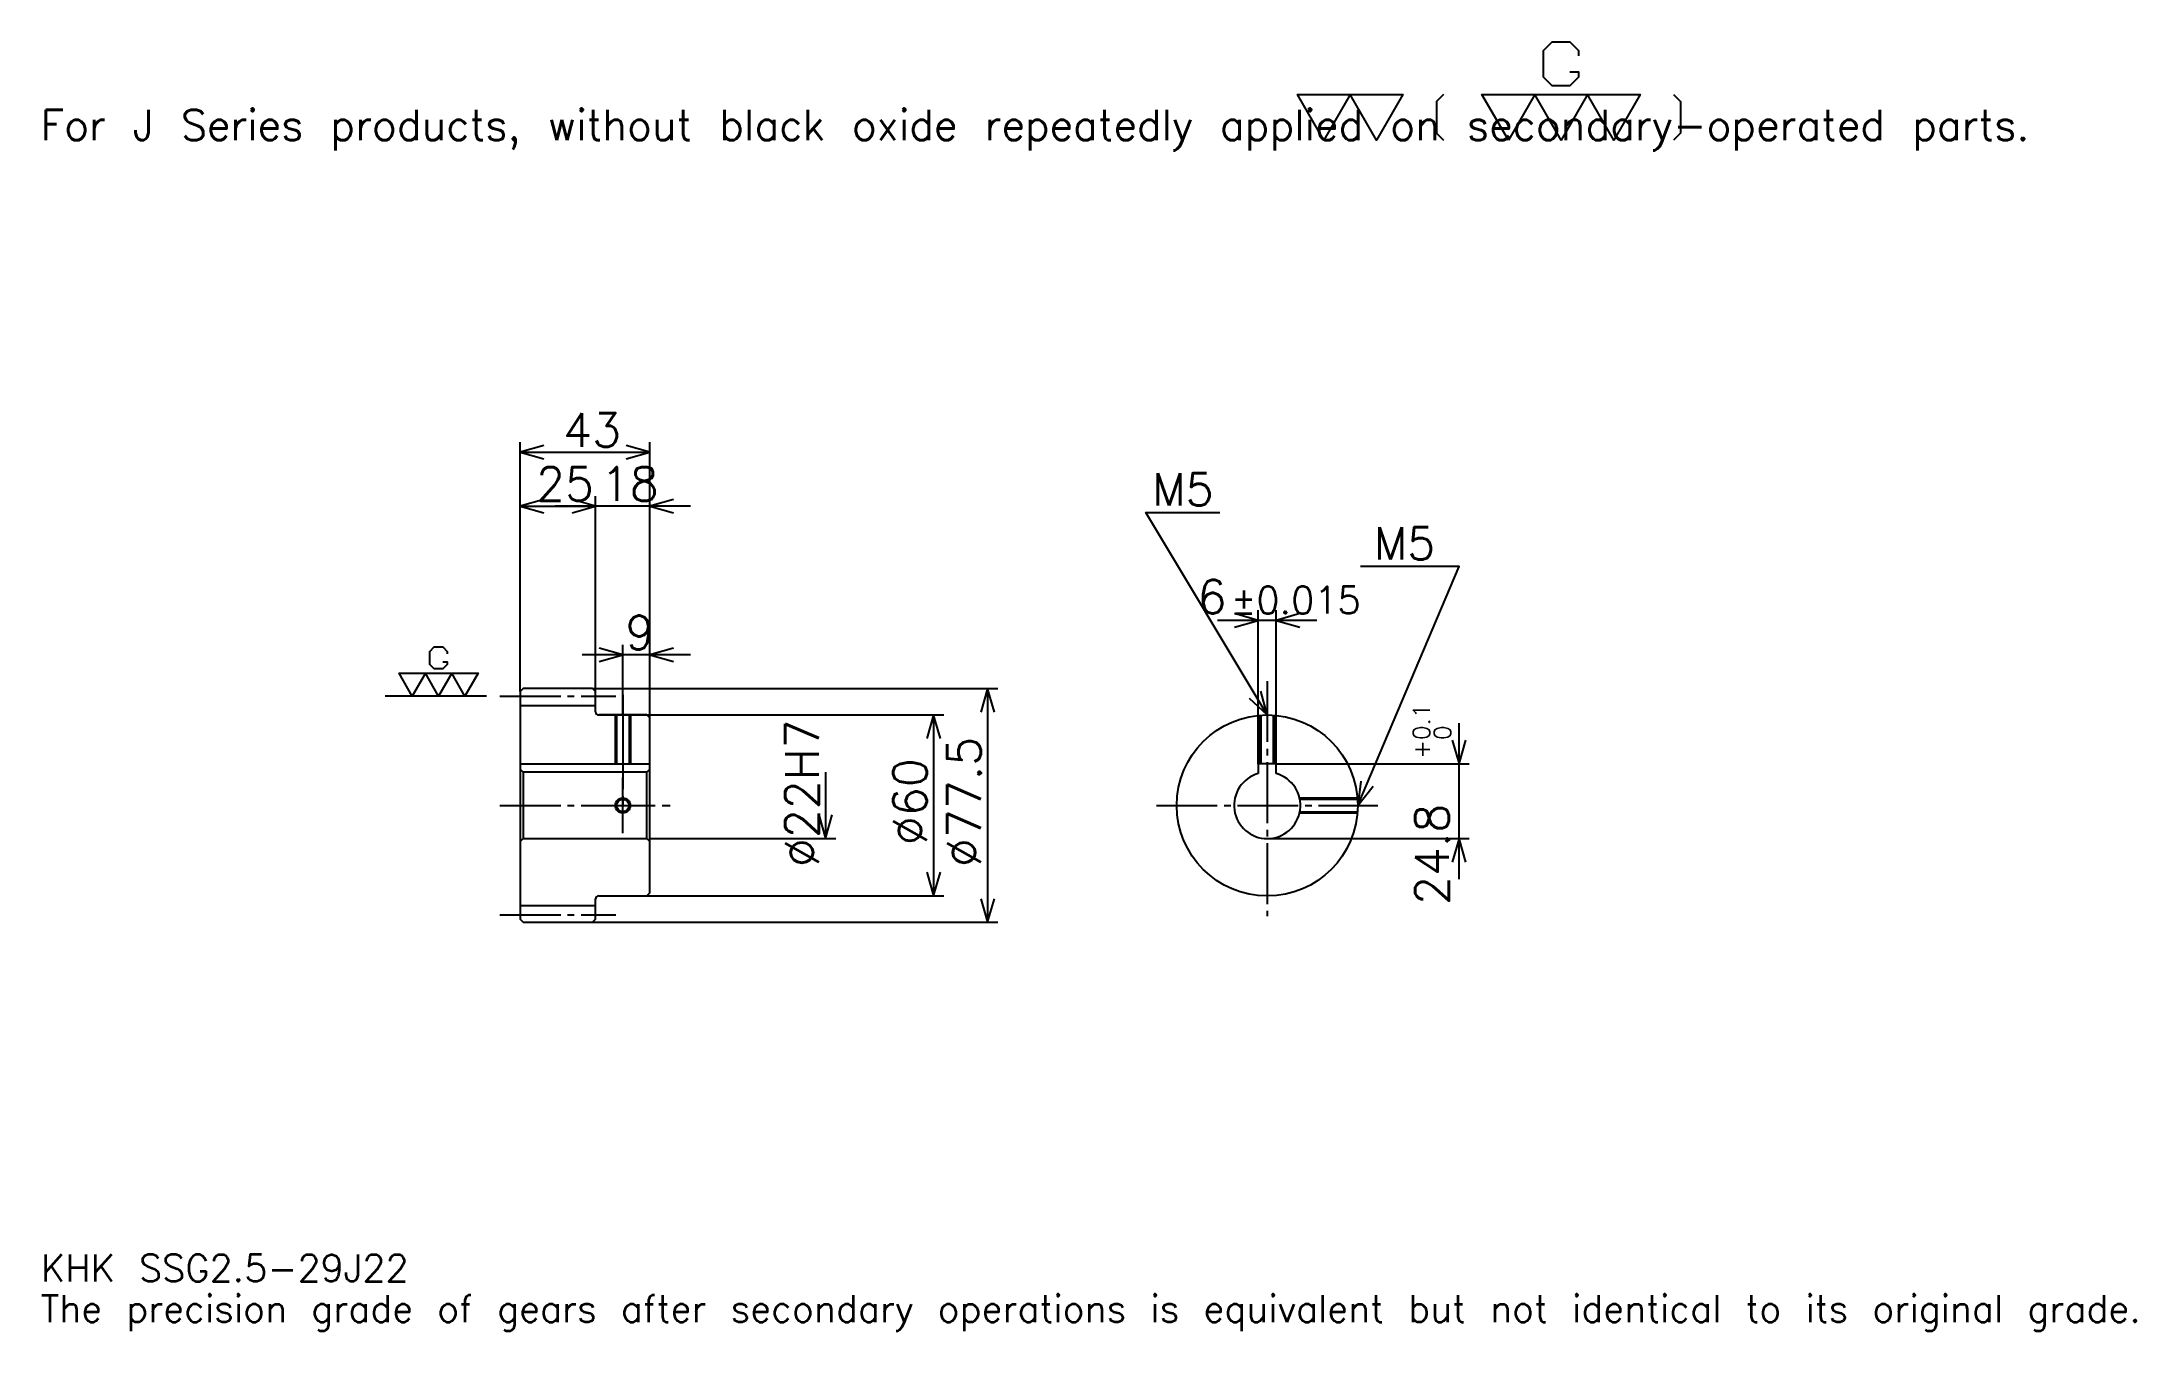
# Model space of a CAD drawing. Extents: x 23 to 717, y 8 to 436.
import ezdxf

# ---------------------------------------------------------------- set-up
doc = ezdxf.new("R2010")
doc.units = 0
doc.linetypes.add('DASHDOT', pattern=[26.869564, 20.152174, -2.23913, 2.23913, -2.23913])
doc.layers.get('0').update_dxf_attribs({"linetype": 'CONTINUOUS'})
doc.layers.add('DASHDOT', color=6, linetype='DASHDOT')
doc.styles.add('KANJI', font='TXT', dxfattribs={"bigfont": 'BIGFONT'})

msp = doc.modelspace()

# ---------------------------------------------------------------- linework, layer by layer
at = {"color": 5}
for p, q in [((181.369553, 221.239136), (181.369553, 302.967407)), ((181.369553, 299.608704), (224.369553, 299.608704)), ((224.369553, 221.239136), (224.369553, 302.967407)), ((206.369553, 221.239136), (206.369553, 285.054352)), ((181.369553, 281.695648), (206.369553, 281.695648)), ((237.804337, 281.695648), (192.934769, 281.695648)), ((445.456482, 243.83696), (412.586945, 243.83696)), ((426.021729, 196.289139), (426.021729, 247.195648)), ((432.021729, 196.289139), (432.021729, 247.195648)), ((237.804337, 232.434784), (201.934769, 232.434784)), ((215.369553, 221.239136), (215.369553, 235.793488)), ((181.369553, 220.239136), (181.369553, 221.239136)), ((205.369553, 221.239136), (224.369553, 221.239136)), ((206.369553, 220.239136), (206.369553, 221.239136)), ((215.369553, 212.489136), (215.369553, 221.239136)), ((215.369553, 212.489136), (215.369553, 221.239136)), ((224.369553, 221.239136), (339.684753, 221.239136)), ((224.369553, 211.489136), (224.369553, 221.239136)), ((336.32605, 221.239136), (336.32605, 143.739136)), ((207.369553, 212.489136), (224.369553, 212.489136)), ((224.369553, 212.489136), (321.771729, 212.489136)), ((318.413025, 212.489136), (318.413025, 152.489136)), ((492.608704, 158.054352), (492.608704, 209.723923)), ((432.021729, 196.289139), (495.967407, 196.289139)), ((282.586945, 193.489136), (282.586945, 171.489136)), ((224.369553, 171.489136), (285.945648, 171.489136)), ((429.021729, 171.489136), (495.967407, 171.489136)), ((207.369553, 152.489136), (224.369553, 152.489136)), ((224.369553, 152.489136), (321.771729, 152.489136)), ((205.369553, 143.739136), (224.369553, 143.739136)), ((224.369553, 143.739136), (339.684753, 143.739136))]:
    msp.add_line(p, q, dxfattribs=at)
at = {"color": 7}
msp.add_line((170.173904, 218.739136), (136.586945, 218.739136), dxfattribs=at)
at = {"color": 4}
for p, q in [((181.369553, 215.614136), (206.369553, 215.614136)), ((181.369553, 196.289139), (224.369553, 196.289139)), ((223.369553, 193.489136), (224.369553, 194.489136)), ((182.369553, 193.489136), (182.369553, 171.489136)), ((223.369553, 171.489136), (224.369553, 170.489136)), ((181.369553, 149.364136), (206.369553, 149.364136))]:
    msp.add_line(p, q, dxfattribs=at)
at = {"color": 7}
for points in [[(529.330444, 425.74826), (532.241333, 425.74826), (532.241333, 424.00174), (529.330444, 421.090881), (523.508667, 421.090881), (520.597839, 424.00174), (520.597839, 432.734344), (523.508667, 435.645233), (529.330444, 435.645233), (532.241333, 432.734344), (532.241333, 430.987823)], [(447.82608, 403.043488), (439.093475, 418.180023), (474.023895, 418.180023), (465.29129, 403.043488), (456.558685, 418.180023), (447.82608, 403.043488)], [(487.41391, 418.180023), (485.085205, 415.851318), (485.085205, 405.372192), (487.41391, 403.043488)], [(508.954346, 403.043488), (500.221741, 418.180023), (552.617371, 418.180023), (543.884766, 403.043488), (535.152161, 418.180023), (526.419556, 403.043488), (517.686951, 418.180023), (508.954346, 403.043488)], [(563.678711, 418.180023), (566.007385, 415.851318), (566.007385, 405.372192), (563.678711, 403.043488)], [(155.731506, 230.091522), (157.186951, 230.091522), (157.186951, 229.218262), (155.731506, 227.762833), (152.820633, 227.762833), (151.365204, 229.218262), (151.365204, 233.584564), (152.820633, 235.040009), (155.731506, 235.040009), (157.186951, 233.584564), (157.186951, 232.711304)], [(145.543457, 218.739136), (141.177155, 226.307404), (167.374985, 226.307404), (163.008682, 218.739136), (158.64238, 226.307404), (154.276077, 218.739136), (149.909775, 226.307404), (145.543457, 218.739136)]]:
    msp.add_lwpolyline(points, dxfattribs=at)
at = {"color": 5}
for points in [[(189.206512, 301.847839), (181.369553, 299.608704), (189.206512, 297.369568)], [(216.532593, 297.369568), (224.369553, 299.608704), (216.532593, 301.847839)], [(189.206512, 283.934784), (181.369553, 281.695648), (189.206512, 279.456543)], [(198.532593, 279.456543), (206.369553, 281.695648), (198.532593, 283.934784)], [(198.532593, 279.456543), (206.369553, 281.695648), (198.532593, 283.934784)], [(232.206512, 283.934784), (224.369553, 281.695648), (232.206512, 279.456543)], [(429.021729, 212.489136), (388.717377, 279.663055), (413.347809, 279.663055)], [(459.021729, 182.489136), (492.608704, 261.75), (459.917358, 261.75)], [(418.184753, 241.597824), (426.021729, 243.83696), (418.184753, 246.076096)], [(439.858704, 246.076096), (432.021729, 243.83696), (439.858704, 241.597824)], [(207.532593, 230.195648), (215.369553, 232.434784), (207.532593, 234.67392)], [(232.206512, 234.67392), (224.369553, 232.434784), (232.206512, 230.195648)], [(338.565186, 213.402176), (336.32605, 221.239136), (334.086914, 213.402176)], [(423.069611, 218.057251), (429.021729, 212.489136), (426.909668, 220.361298)], [(320.652161, 204.652176), (318.413025, 212.489136), (316.173889, 204.652176)], [(490.369568, 204.126099), (492.608704, 196.289139), (494.847839, 204.126099)], [(460.017761, 190.578598), (459.021729, 182.489136), (464.141113, 188.831329)], [(280.347809, 179.326096), (282.586945, 171.489136), (284.82608, 179.326096)], [(494.847839, 163.652176), (492.608704, 171.489136), (490.369568, 163.652176)], [(316.173889, 160.326096), (318.413025, 152.489136), (320.652161, 160.326096)], [(334.086914, 151.576096), (336.32605, 143.739136), (338.565186, 151.576096)]]:
    msp.add_lwpolyline(points, dxfattribs=at)
at = {"color": 4}
for points in [[(206.369553, 213.489136), (206.369553, 220.239136), (205.369553, 221.239136), (182.369553, 221.239136), (181.369553, 220.239136), (181.369553, 170.489136)], [(207.369553, 152.489136), (223.369553, 152.489136), (224.369553, 153.489136), (224.369553, 211.489136), (223.369553, 212.489136), (207.369553, 212.489136)], [(212.869553, 212.489136), (212.869553, 196.289139)], [(213.30455, 212.489136), (213.30455, 196.289139)], [(217.434555, 212.489136), (217.434555, 196.289139)], [(217.869553, 212.489136), (217.869553, 196.289139)], [(426.521729, 196.289139), (426.521729, 212.384796)], [(426.956726, 196.289139), (426.956726, 212.417984)], [(431.086731, 196.289139), (431.086731, 212.417984)], [(431.521729, 196.289139), (431.521729, 212.384796)], [(181.369553, 170.489136), (182.369553, 171.489136), (223.369553, 171.489136), (223.369553, 193.489136), (182.369553, 193.489136), (181.369553, 194.489136)], [(432.021729, 193.072144), (432.021729, 196.289139), (426.021729, 196.289139), (426.021729, 193.072144)], [(439.733887, 184.989136), (458.917358, 184.989136)], [(439.826172, 184.554138), (458.950562, 184.554138)], [(439.733887, 179.989136), (458.917358, 179.989136)], [(439.826172, 180.424133), (458.950562, 180.424133)], [(181.369553, 170.489136), (181.369553, 144.739136), (182.369553, 143.739136), (205.369553, 143.739136), (206.369553, 144.739136), (206.369553, 151.489136)]]:
    msp.add_lwpolyline(points, dxfattribs=at)
for centre, radius in [((429.021729, 182.489136), 30), ((215.369553, 182.489136), 2.065)]:
    msp.add_circle(centre, radius, dxfattribs=at)
at = {"color": 7}
msp.add_circle((215.369553, 182.489136), 2.5, dxfattribs=at)
at = {"color": 4}
for centre, radius, start, end in [((207.369553, 213.489136), 1, 180, 270), ((429.021729, 182.489136), 11, 105.826620886, 74.173379114), ((207.369553, 151.489136), 1, 90, 180)]:
    msp.add_arc(centre, radius, start, end, dxfattribs=at)
at = {"layer": 'DASHDOT', "color": 7}
for p, q in [((429.021729, 223.684784), (429.021729, 145.771744)), ((174.652161, 218.739136), (213.086945, 218.739136)), ((215.369553, 212.489136), (215.369553, 182.489136)), ((174.652161, 182.489136), (231.086945, 182.489136)), ((392.304321, 182.489136), (465.739136, 182.489136)), ((174.652161, 146.239136), (213.086945, 146.239136))]:
    msp.add_line(p, q, dxfattribs=at)
for points in [[(215.369553, 219.206528), (215.369553, 189.571747)], [(215.369553, 173.271744), (215.369553, 191.706528)], [(206.152161, 182.489136), (224.586945, 182.489136)]]:
    msp.add_lwpolyline(points, dxfattribs=at)

# ---------------------------------------------------------------- texts
at = {"color": 7, "style": 'KANJI'}
for s, height, p in [('For J Series products, without black oxide repeatedly applied on secondary-operated parts.', 10.076087, (22.391304, 403.043488)), ('43', 11.195652, (195.592377, 301.400024)), ('25', 11.195652, (186.592377, 283.486969)), ('18', 11.195652, (208.092377, 283.486969)), ('M5', 10.747827, (390.956512, 281.902161)), ('M5', 10.747827, (464.39563, 263.989136)), ('6', 11.195652, (405.911682, 246.076096)), ('%%p0.015', 8.956522, (416.994019, 246.076096)), ('9', 11.195652, (216.230957, 234.226089)), ('KHK SSG2.5-29J22', 8.956522, (22.391304, 24.630434)), ('The precision grade of gears after secondary operations is equivalent but not identical to its original grade.', 8.956522, (22.391304, 11.195652))]:
    msp.add_text(s, height=height, dxfattribs=at).set_placement(p)
for s, height, p in [('%%c22H7', 11.195652, (280.347809, 162.057068)), ('0.1', 5.597826, (482.980408, 204.215103)), ('0', 5.597826, (489.921753, 204.215103)), ('%%c77.5', 11.195652, (334.086914, 162.057068)), ('+', 5.597826, (482.980408, 197.945541)), ('%%c60', 11.195652, (316.173889, 169.334244)), ('24.8', 11.195652, (489.25, 149.486328))]:
    msp.add_text(s, height=height, rotation=90, dxfattribs=at).set_placement(p)

doc.saveas('drawing.dxf')
